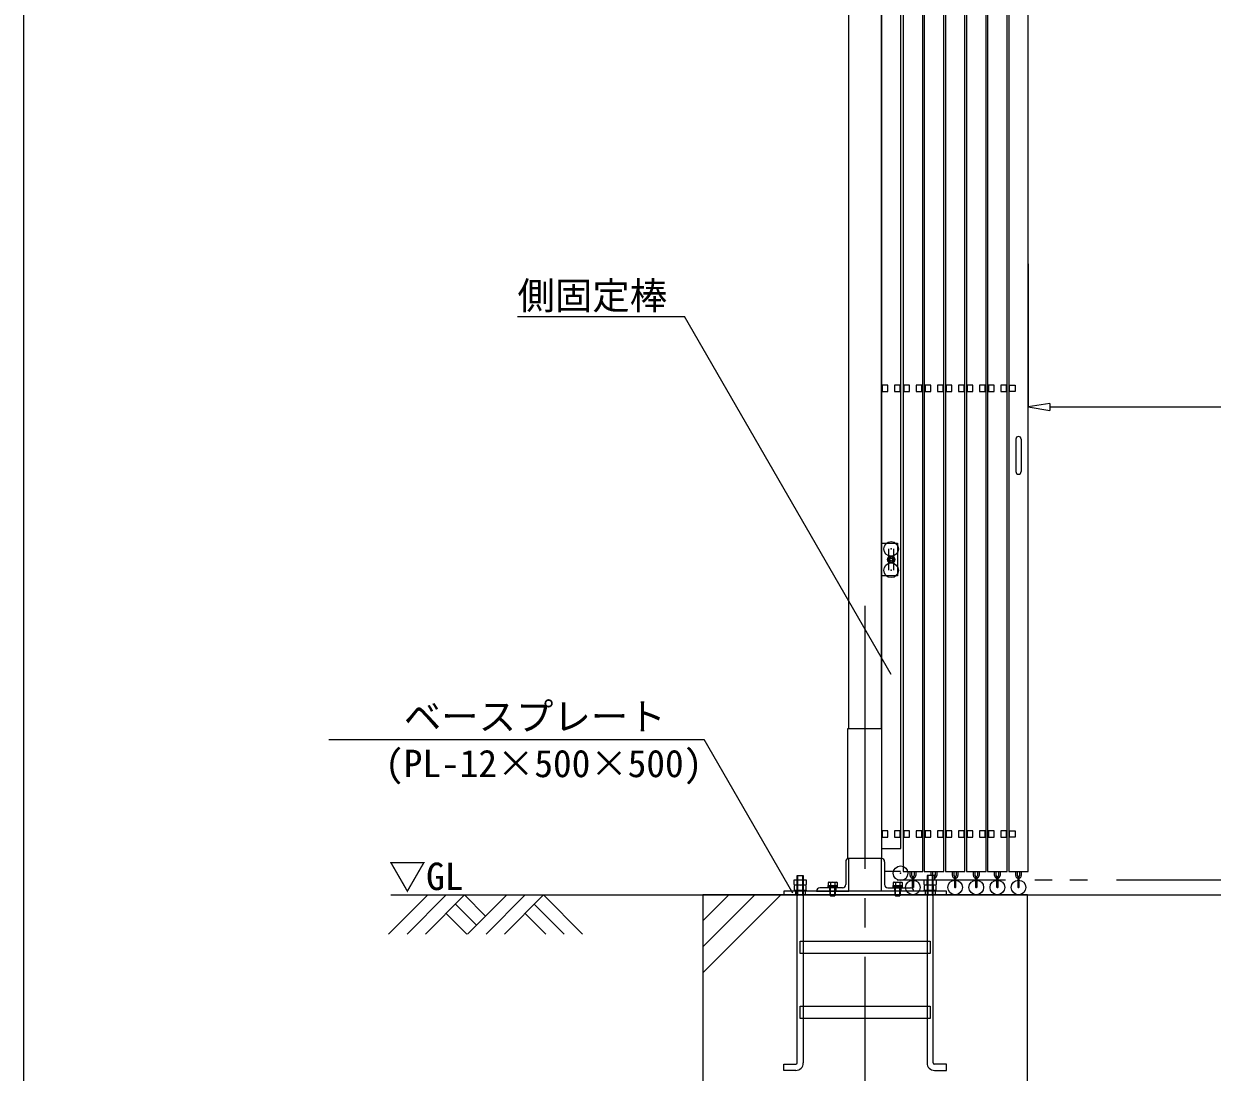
# Model space of a CAD drawing. Units: millimetres, scale not verified. Extents: x -12090 to 12090, y -18325 to 18325.
# Drawn here: x -12090 to -8432, y -15090 to -11864 of the extents above; entities that cross this region are included whole.
import ezdxf
from ezdxf.enums import TextEntityAlignment as Align

# ---------------------------------------------------------------- set-up
doc = ezdxf.new("R2010")
doc.units = ezdxf.units.MM
doc.header["$LTSCALE"] = 90
doc.header["$PDMODE"] = 32
doc.header["$PDSIZE"] = 45
for name, pattern in [('CHAIN2', [12, 9, -1, 1, -1]), ('DASHED1', [1.8, 1.2, -0.6]), ('DOUBLE_CHAIN2', [12.8, 9, -1, 0.6, -0.6, 0.6, -1])]:
    doc.linetypes.add(name, pattern=pattern)
for name, color, linetype, lineweight in [('0-4_ﾊﾝﾄﾞﾙ', 134, 'Continuous', 18), ('0-5_ﾍﾞｰｽﾗｲﾝ', 134, 'Continuous', 18), ('0-6_ﾎﾞﾙﾄ類', 134, 'Continuous', 18), ('0-8_ﾜｲﾔｰﾛｰﾌﾟ', 134, 'DOUBLE_CHAIN2', 18), ('0-9_基礎工事用PCA大', 134, 'Continuous', 18), ('0-A_図面枠', 134, 'Continuous', 18), ('0-B_寸法', 134, 'Continuous', 18), ('0-C_側固定棒', 134, 'Continuous', 18), ('1-0_中央走行棒', 134, 'Continuous', 18), ('1-2_中央走行棒左', 134, 'Continuous', 18), ('1-6_通芯', 134, 'CHAIN2', 18), ('1-A_標準柱', 134, 'Continuous', 18), ('1-B_文字', 134, 'Continuous', 18)]:
    doc.layers.add(name, color=color, linetype=linetype, lineweight=lineweight)
doc.styles.add('ＭＳ ゴシック', font='')
doc.styles.get('ＭＳ ゴシック').set_extended_font_data('MS Gothic')

msp = doc.modelspace()

# ---------------------------------------------------------------- linework, layer by layer
at = {"layer": '0-4_ﾊﾝﾄﾞﾙ'}
for p, q in [((-9036.19, -13142.44), (-9036.19, -13242.44)), ((-9020.2, -13142.44), (-9020.2, -13242.44))]:
    msp.add_line(p, q, dxfattribs=at)
for centre, start, end in [((-9028.2, -13142.44), 0, 180), ((-9028.2, -13242.44), 180, 0)]:
    msp.add_arc(centre, 8, start, end, dxfattribs=at)
at = {"layer": '0-5_ﾍﾞｰｽﾗｲﾝ'}
msp.add_line((-10960.19, -14545), (1899.81, -14545), dxfattribs=at)
at = {"layer": '0-6_ﾎﾞﾙﾄ類'}
for p, q in [((-9709.72, -14512.97), (-9709.72, -14498.4)), ((-9709.72, -14515.83), (-9709.72, -14530.4)), ((-9690.67, -14512.97), (-9690.67, -14498.4)), ((-9690.67, -14515.83), (-9690.67, -14530.4)), ((-9612.03, -14506), (-9613.86, -14507.06)), ((-9613.86, -14507.06), (-9613.86, -14515.8)), ((-9613.86, -14515.8), (-9586.53, -14515.8)), ((-9612.03, -14506), (-9588.36, -14506)), ((-9611.44, -14516), (-9588.95, -14516)), ((-9608.19, -14545), (-9608.19, -14523)), ((-9607.02, -14507.06), (-9607.02, -14515.8)), ((-9606.97, -14547.8), (-9606.97, -14523)), ((-9601.39, -14519), (-9600.32, -14523)), ((-9600.07, -14519), (-9599, -14523)), ((-9593.36, -14507.06), (-9593.36, -14515.8)), ((-9592.19, -14545), (-9592.19, -14523)), ((-9588.36, -14506), (-9586.53, -14507.06)), ((-9586.53, -14507.06), (-9586.53, -14515.8)), ((-9412.03, -14506), (-9413.86, -14507.06)), ((-9413.86, -14507.06), (-9413.86, -14515.8)), ((-9413.86, -14515.8), (-9386.52, -14515.8)), ((-9412.03, -14506), (-9388.36, -14506)), ((-9411.43, -14516), (-9388.94, -14516)), ((-9408.19, -14545), (-9408.19, -14523)), ((-9407.02, -14507.06), (-9407.02, -14515.8)), ((-9406.96, -14547.8), (-9406.96, -14523)), ((-9401.39, -14519), (-9400.32, -14523)), ((-9400.07, -14519), (-9399, -14523)), ((-9393.36, -14507.06), (-9393.36, -14515.8)), ((-9392.19, -14545), (-9392.19, -14523)), ((-9388.36, -14506), (-9386.52, -14507.06)), ((-9386.52, -14507.06), (-9386.52, -14515.8)), ((-9309.72, -14512.97), (-9309.72, -14498.4)), ((-9309.72, -14515.83), (-9309.72, -14530.4)), ((-9290.66, -14512.97), (-9290.66, -14498.4)), ((-9290.66, -14515.83), (-9290.66, -14530.4)), ((-9608.19, -14545), (-9606.97, -14547.8)), ((-9408.19, -14545), (-9406.96, -14547.8))]:
    msp.add_line(p, q, dxfattribs=at)
for points in [[(-9718.67, -14512.97), (-9718.67, -14498.4), (-9681.71, -14498.4), (-9681.71, -14512.97), (-9684.19, -14514.4), (-9716.19, -14514.4)], [(-9718.67, -14515.83), (-9718.67, -14530.4), (-9681.71, -14530.4), (-9681.71, -14515.83), (-9684.19, -14514.4), (-9716.19, -14514.4)], [(-9586.2, -14516), (-9586.2, -14519), (-9614.2, -14519), (-9614.2, -14516)], [(-9614.2, -14519), (-9586.2, -14519), (-9586.2, -14523), (-9614.2, -14523)], [(-9386.19, -14516), (-9386.19, -14519), (-9414.19, -14519), (-9414.19, -14516)], [(-9414.19, -14519), (-9386.19, -14519), (-9386.19, -14523), (-9414.19, -14523)], [(-9318.67, -14512.97), (-9318.67, -14498.4), (-9281.72, -14498.4), (-9281.72, -14512.97), (-9284.19, -14514.4), (-9316.2, -14514.4)], [(-9318.67, -14515.83), (-9318.67, -14530.4), (-9281.72, -14530.4), (-9281.72, -14515.83), (-9284.19, -14514.4), (-9316.2, -14514.4)], [(-9718.19, -14530.4), (-9682.19, -14530.4), (-9682.19, -14533), (-9718.19, -14533)], [(-9318.19, -14530.4), (-9282.19, -14530.4), (-9282.19, -14533), (-9318.19, -14533)]]:
    msp.add_lwpolyline(points, close=True, dxfattribs=at)
for points in [[(-9606.97, -14547.8), (-9593.42, -14547.8), (-9593.42, -14523)], [(-9406.96, -14547.8), (-9393.42, -14547.8), (-9393.42, -14523)], [(-9608.19, -14545), (-9592.19, -14545), (-9593.42, -14547.8)], [(-9408.19, -14545), (-9392.19, -14545), (-9393.42, -14547.8)]]:
    msp.add_lwpolyline(points, dxfattribs=at)
for centre, radius, start, end in [((-9714.19, -14505.22), 8.96, 240.0064, 300.0064), ((-9714.19, -14523.58), 8.96, 60.0064, 120.0064), ((-9700.19, -14546.85), 32.45, 72.93497, 107.07105), ((-9700.19, -14481.95), 32.45, 252.93497, 287.07105), ((-9686.2, -14505.23), 8.95, 239.98131, 300.0315), ((-9686.2, -14523.57), 8.95, 59.98131, 120.0315), ((-9610.44, -14512.05), 6.05, 55.616, 124.384), ((-9611.44, -14515.8), 0.198, 180, 270), ((-9600.19, -14528.61), 22.62, 72.412, 107.588), ((-9589.94, -14512.05), 6.05, 55.616, 124.384), ((-9588.95, -14515.8), 0.198, 270, 0), ((-9410.44, -14512.05), 6.05, 55.616, 124.384), ((-9411.43, -14515.8), 0.198, 180, 270), ((-9400.19, -14528.61), 22.62, 72.412, 107.588), ((-9389.94, -14512.05), 6.05, 55.616, 124.384), ((-9388.94, -14515.8), 0.198, 270, 0), ((-9314.19, -14505.22), 8.96, 240.0064, 300.0064), ((-9314.19, -14523.58), 8.96, 60.0064, 120.0064), ((-9300.19, -14546.85), 32.45, 72.93497, 107.07105), ((-9300.19, -14481.95), 32.45, 252.93497, 287.07105), ((-9286.19, -14505.23), 8.95, 239.98131, 300.0315), ((-9286.19, -14523.57), 8.95, 59.98131, 120.0315)]:
    msp.add_arc(centre, radius, start, end, dxfattribs=at)
at = {"layer": '0-8_ﾜｲﾔｰﾛｰﾌﾟ'}
msp.add_line((1299.81, -14500), (-9401.8, -14500), dxfattribs=at)
at = {"layer": '0-9_基礎工事用PCA大'}
for p, q in [((-10000.2, -14785), (-9760.19, -14545)), ((-10000.2, -14705), (-9840.19, -14545)), ((-10000.2, -14625), (-9920.2, -14545)), ((-9690.67, -14725), (-9690.67, -14887)), ((-9309.72, -14725), (-9309.72, -14887)), ((-9690.67, -14925), (-9690.67, -15062)), ((-9309.72, -14925), (-9309.72, -15062))]:
    msp.add_line(p, q, dxfattribs=at)
at = {"layer": '0-9_基礎工事用PCA大', "linetype": 'DASHED1'}
for p, q in [((-9714.89, -14533), (-9714.89, -14545)), ((-9685.2, -14533), (-9685.2, -14545)), ((-9608.19, -14533), (-9608.19, -14545)), ((-9592.19, -14533), (-9592.19, -14545)), ((-9408.19, -14533), (-9408.19, -14545)), ((-9392.19, -14533), (-9392.19, -14545)), ((-9315.19, -14533), (-9315.19, -14545)), ((-9285.19, -14533), (-9285.19, -14545)), ((-9690.67, -14687), (-9690.67, -14725)), ((-9309.72, -14687), (-9309.72, -14725)), ((-9690.67, -14887), (-9690.67, -14925)), ((-9309.72, -14887), (-9309.72, -14925))]:
    msp.add_line(p, q, dxfattribs=at)
at = {"layer": '0-9_基礎工事用PCA大'}
for points in [[(-9709.72, -15061.95), (-9709.72, -14485), (-9690.67, -14485), (-9690.67, -14687)], [(-9709.72, -14547.5), (-9707.22, -14545), (-9707.22, -14485), (-9693.17, -14485), (-9693.17, -14545), (-9690.67, -14547.5)], [(-9290.66, -15061.95), (-9290.66, -14485), (-9309.72, -14485), (-9309.72, -14687)], [(-9290.66, -14547.5), (-9293.17, -14545), (-9293.17, -14485), (-9307.22, -14485), (-9307.22, -14545), (-9309.72, -14547.5)], [(-9713.66, -15085), (-9750.67, -15085), (-9750.67, -15065.95), (-9713.72, -15065.95)], [(-9286.72, -15085), (-9249.71, -15085), (-9249.71, -15065.95), (-9286.67, -15065.95)]]:
    msp.add_lwpolyline(points, dxfattribs=at)
for points in [[(-10000.2, -15545), (-9000.19, -15545), (-9000.19, -14545), (-10000.2, -14545)], [(-9750.19, -14545), (-9250.19, -14545), (-9250.19, -14533), (-9750.19, -14533)], [(-9700.19, -14687), (-9300.19, -14687), (-9300.19, -14725), (-9700.19, -14725)], [(-9700.19, -14887), (-9300.19, -14887), (-9300.19, -14925), (-9700.19, -14925)]]:
    msp.add_lwpolyline(points, close=True, dxfattribs=at)
for centre, radius, start, end in [((-9713.72, -15061.95), 4, 270, 360), ((-9713.66, -15062), 23, 270, 360), ((-9286.72, -15062), 23, 180, 270), ((-9286.67, -15061.95), 4, 180, 270)]:
    msp.add_arc(centre, radius, start, end, dxfattribs=at)
at = {"layer": '0-A_図面枠'}
msp.add_lwpolyline([(-12090.19, -1675), (12059.81, -1675), (12059.81, -18325), (-12090.19, -18325)], close=True, dxfattribs=at)
at = {"layer": '0-B_寸法'}
for p, q in [((-8998.19, -12602.8), (-8998.19, -13044.4)), ((-8932.19, -13032.4), (-8998.19, -13043.4)), ((-8998.19, -13043.4), (-8932.19, -13054.4)), ((-8932.19, -13032.4), (-8932.19, -13054.4)), ((-8932.19, -13043.4), (815.81, -13043.4))]:
    msp.add_line(p, q, dxfattribs=at)
at = {"layer": '0-C_側固定棒'}
for points in [[(-9390.19, -14347.44), (-9390.19, -10732.44), (-9450.19, -10732.44), (-9450.19, -14402.44), (-9390.19, -14402.44)], [(-9447.84, -12995.94), (-9430.54, -12995.94), (-9430.54, -12975.94), (-9447.84, -12975.94)], [(-9409.84, -12995.94), (-9392.54, -12995.94), (-9392.54, -12975.94), (-9409.84, -12975.94)], [(-9425.1, -13503.94), (-9430.01, -13512.44), (-9425.1, -13520.94), (-9415.29, -13520.94), (-9410.38, -13512.44), (-9415.29, -13503.94)], [(-9447.84, -14367.44), (-9430.54, -14367.44), (-9430.54, -14347.44), (-9447.84, -14347.44)], [(-9409.84, -14367.44), (-9392.54, -14367.44), (-9392.54, -14347.44), (-9409.84, -14347.44)]]:
    msp.add_lwpolyline(points, close=True, dxfattribs=at)
for radius in [11, 8.5, 4.76, 4.22]:
    msp.add_circle((-9420.19, -13512.44), radius, dxfattribs=at)
for start, end in [(132.757, 167.243), (192.757, 227.243), (72.757, 107.243), (252.757, 287.243), (12.757, 47.243), (312.757, 347.243)]:
    msp.add_arc((-9420.19, -13512.44), 8.9, start, end, dxfattribs=at)
at = {"layer": '1-0_中央走行棒'}
for p, q in [((-9361.75, -14485.54), (-9361.75, -14472.44)), ((-9356.74, -14485.54), (-9356.74, -14472.44)), ((-9355.69, -14486.94), (-9355.69, -14521.94)), ((-9350.69, -14521.94), (-9350.69, -14486.94)), ((-9349.74, -14472.44), (-9349.74, -14485.54)), ((-9344.75, -14472.44), (-9344.75, -14485.54)), ((-9296.75, -14485), (-9296.75, -14472.44)), ((-9291.74, -14485), (-9291.74, -14472.44)), ((-9285.7, -14498.4), (-9285.7, -14486.94)), ((-9284.74, -14472.44), (-9284.74, -14485.54)), ((-9279.75, -14472.44), (-9279.75, -14485.54)), ((-9231.74, -14485.54), (-9231.74, -14472.44)), ((-9226.75, -14485.54), (-9226.75, -14472.44)), ((-9225.69, -14486.94), (-9225.69, -14521.94)), ((-9220.69, -14521.94), (-9220.69, -14486.94)), ((-9219.74, -14472.44), (-9219.74, -14485.54)), ((-9214.74, -14472.44), (-9214.74, -14485.54)), ((-9166.74, -14485.54), (-9166.74, -14472.44)), ((-9161.75, -14485.54), (-9161.75, -14472.44)), ((-9160.69, -14486.94), (-9160.69, -14521.94)), ((-9155.69, -14521.94), (-9155.69, -14486.94)), ((-9154.75, -14472.44), (-9154.75, -14485.54)), ((-9149.74, -14472.44), (-9149.74, -14485.54)), ((-9101.74, -14485.54), (-9101.74, -14472.44)), ((-9096.74, -14485.54), (-9096.74, -14472.44)), ((-9095.7, -14486.94), (-9095.7, -14521.94)), ((-9090.69, -14521.94), (-9090.69, -14486.94)), ((-9089.75, -14472.44), (-9089.75, -14485.54)), ((-9084.74, -14472.44), (-9084.74, -14485.54))]:
    msp.add_line(p, q, dxfattribs=at)
for points in [[(-9318.19, -10301), (-9318.19, -14472.44), (-9258.19, -14472.44), (-9258.19, -10252.44), (-9263.2, -10252.44)], [(-9248.19, -10252.44), (-9253.2, -10252.44), (-9253.2, -14472.44), (-9193.19, -14472.44), (-9193.19, -10252.44), (-9198.19, -10252.44)], [(-9183.19, -10252.44), (-9188.19, -10252.44), (-9188.19, -14472.44), (-9128.2, -14472.44), (-9128.2, -10252.44), (-9133.19, -10252.44)], [(-9118.2, -10252.44), (-9123.19, -10252.44), (-9123.19, -14472.44), (-9063.19, -14472.44), (-9063.19, -10252.44), (-9068.19, -10252.44)], [(-9383.19, -10558.77), (-9383.19, -14472.44), (-9323.19, -14472.44), (-9323.19, -10306)]]:
    msp.add_lwpolyline(points, dxfattribs=at)
for points in [[(-9380.84, -12995.94), (-9363.55, -12995.94), (-9363.55, -12975.94), (-9380.84, -12975.94)], [(-9342.85, -12995.94), (-9325.54, -12995.94), (-9325.54, -12975.94), (-9342.85, -12975.94)], [(-9315.85, -12995.94), (-9298.54, -12995.94), (-9298.54, -12975.94), (-9315.85, -12975.94)], [(-9277.84, -12995.94), (-9260.54, -12995.94), (-9260.54, -12975.94), (-9277.84, -12975.94)], [(-9250.84, -12995.94), (-9233.54, -12995.94), (-9233.54, -12975.94), (-9250.84, -12975.94)], [(-9212.84, -12995.94), (-9195.54, -12995.94), (-9195.54, -12975.94), (-9212.84, -12975.94)], [(-9185.84, -12995.94), (-9168.54, -12995.94), (-9168.54, -12975.94), (-9185.84, -12975.94)], [(-9147.84, -12995.94), (-9130.55, -12995.94), (-9130.55, -12975.94), (-9147.84, -12975.94)], [(-9120.84, -12995.94), (-9103.55, -12995.94), (-9103.55, -12975.94), (-9120.84, -12975.94)], [(-9082.85, -12995.94), (-9065.55, -12995.94), (-9065.55, -12975.94), (-9082.85, -12975.94)], [(-9380.84, -14367.44), (-9363.55, -14367.44), (-9363.55, -14347.44), (-9380.84, -14347.44)], [(-9342.85, -14367.44), (-9325.54, -14367.44), (-9325.54, -14347.44), (-9342.85, -14347.44)], [(-9315.85, -14367.44), (-9298.54, -14367.44), (-9298.54, -14347.44), (-9315.85, -14347.44)], [(-9277.84, -14367.44), (-9260.54, -14367.44), (-9260.54, -14347.44), (-9277.84, -14347.44)], [(-9250.84, -14367.44), (-9233.54, -14367.44), (-9233.54, -14347.44), (-9250.84, -14347.44)], [(-9212.84, -14367.44), (-9195.54, -14367.44), (-9195.54, -14347.44), (-9212.84, -14347.44)], [(-9185.84, -14367.44), (-9168.54, -14367.44), (-9168.54, -14347.44), (-9185.84, -14347.44)], [(-9147.84, -14367.44), (-9130.55, -14367.44), (-9130.55, -14347.44), (-9147.84, -14347.44)], [(-9120.84, -14367.44), (-9103.55, -14367.44), (-9103.55, -14347.44), (-9120.84, -14347.44)], [(-9082.85, -14367.44), (-9065.55, -14367.44), (-9065.55, -14347.44), (-9082.85, -14347.44)]]:
    msp.add_lwpolyline(points, close=True, dxfattribs=at)
for centre, radius, start, end in [((-9353.24, -14485.54), 8.5, 180, 253.25351), ((-9353.24, -14485.54), 3.5, 180, 225.59204), ((-9353.24, -14485.54), 8.5, 287.46347, 360), ((-9353.24, -14485.54), 3.5, 316.78662, 360), ((-9288.19, -14486.94), 2.5, 0, 171.89039), ((-9288.24, -14485.54), 8.5, 287.46347, 360), ((-9288.24, -14485.54), 3.5, 316.78662, 360), ((-9223.25, -14485.54), 8.5, 180, 253.25351), ((-9223.25, -14485.54), 3.5, 180, 225.59204), ((-9223.25, -14485.54), 8.5, 287.46347, 360), ((-9223.25, -14485.54), 3.5, 316.78662, 360), ((-9158.25, -14485.54), 8.5, 180, 253.25351), ((-9158.25, -14485.54), 3.5, 180, 225.59204), ((-9158.25, -14485.54), 8.5, 287.46347, 360), ((-9158.25, -14485.54), 3.5, 316.78662, 360), ((-9093.24, -14485.54), 8.5, 180, 253.25351), ((-9093.24, -14485.54), 3.5, 180, 225.59204), ((-9093.24, -14485.54), 8.5, 287.46347, 360), ((-9093.24, -14485.54), 3.5, 316.78662, 360)]:
    msp.add_arc(centre, radius, start, end, dxfattribs=at)
for p in [(-9353.2, -14521.94), (-9223.19, -14521.94), (-9158.19, -14521.94), (-9093.19, -14521.94)]:
    msp.add_point(p, dxfattribs=at)
at = {"layer": '1-2_中央走行棒左'}
for p, q in [((-9036.75, -14485.54), (-9036.75, -14472.44)), ((-9031.74, -14485.54), (-9031.74, -14472.44)), ((-9030.69, -14486.94), (-9030.69, -14521.94)), ((-9025.69, -14521.94), (-9025.69, -14486.94)), ((-9024.74, -14472.44), (-9024.74, -14485.54)), ((-9019.75, -14472.44), (-9019.75, -14485.54))]:
    msp.add_line(p, q, dxfattribs=at)
msp.add_lwpolyline([(-9053.19, -10252.44), (-9058.19, -10252.44), (-9058.19, -14472.44), (-8998.19, -14472.44), (-8998.19, -10252.44), (-9003.19, -10252.44)], dxfattribs=at)
for points in [[(-9038.55, -12995.94), (-9055.85, -12995.94), (-9055.85, -12975.94), (-9038.55, -12975.94)], [(-9038.55, -14367.44), (-9055.85, -14367.44), (-9055.85, -14347.44), (-9038.55, -14347.44)]]:
    msp.add_lwpolyline(points, close=True, dxfattribs=at)
for radius, start, end in [(8.5, 180, 253.25351), (3.5, 180, 225.59204), (8.5, 287.46347, 360), (3.5, 316.78662, 360)]:
    msp.add_arc((-9028.24, -14485.54), radius, start, end, dxfattribs=at)
msp.add_point((-9028.2, -14521.94), dxfattribs=at)
at = {"layer": '1-6_通芯'}
msp.add_line((-9500.19, -15545), (-9500.19, -13633), dxfattribs=at)
at = {"layer": '1-A_標準柱'}
for p, q in [((-9550.2, -14033), (-9550.2, -10583)), ((-9450.19, -14033), (-9450.19, -10583)), ((-9427.69, -13504.39), (-9427.69, -13480)), ((-9412.69, -13480), (-9412.69, -13504.39)), ((-9427.69, -13546), (-9427.69, -13520.48)), ((-9412.69, -13520.48), (-9412.69, -13546)), ((-9560.2, -14443), (-9560.2, -14513)), ((-9440.19, -14443), (-9440.19, -14513)), ((-9570.19, -14523), (-9640.2, -14523)), ((-9430.19, -14523), (-9360.19, -14523)), ((-9450.19, -14533), (-9550.2, -14533))]:
    msp.add_line(p, q, dxfattribs=at)
at = {"layer": '1-A_標準柱', "linetype": 'DASHED1'}
for p, q in [((-9610.19, -14523), (-9610.19, -14533)), ((-9590.19, -14523), (-9590.19, -14533)), ((-9410.19, -14523), (-9410.19, -14533)), ((-9390.19, -14523), (-9390.19, -14533))]:
    msp.add_line(p, q, dxfattribs=at)
at = {"layer": '1-A_標準柱'}
for points in [[(-9450.19, -13463), (-9400.19, -13463), (-9400.19, -13563), (-9450.19, -13563)], [(-9553.39, -14033), (-9450.19, -14033), (-9450.19, -14433), (-9553.39, -14433)]]:
    msp.add_lwpolyline(points, close=True, dxfattribs=at)
for points in [[(-9650.2, -14533), (-9550.2, -14533), (-9550.2, -14433)], [(-9350.19, -14533), (-9450.19, -14533), (-9450.19, -14433)], [(-9391.19, -14473), (-9440.19, -14473), (-9440.19, -14483)]]:
    msp.add_lwpolyline(points, dxfattribs=at)
for centre, start, end in [((-9550.2, -14443), 90, 180), ((-9450.19, -14443), 0, 90), ((-9640.2, -14533), 90, 180), ((-9570.19, -14513), 270, 360), ((-9430.19, -14513), 180, 270), ((-9360.19, -14533), 0, 90)]:
    msp.add_arc(centre, 10, start, end, dxfattribs=at)
for p in [(-9420.19, -13480), (-9420.19, -13546), (-9391.19, -14478)]:
    msp.add_point(p, dxfattribs=at)
at = {"layer": '1-B_文字'}
for p, q in [((-10570.36, -12765.44), (-10056.43, -12765.44)), ((-11150.95, -14066.2), (-9996.95, -14066.2)), ((-10846.73, -14545), (-10967, -14665.27)), ((-10790.03, -14545), (-10910.3, -14665.27)), ((-10733.33, -14545), (-10853.6, -14665.27)), ((-10733.33, -14545), (-10668.53, -14609.8)), ((-10603.73, -14545), (-10724, -14665.27)), ((-10547.03, -14545), (-10667.3, -14665.27)), ((-10490.33, -14545), (-10610.6, -14665.27)), ((-10490.33, -14545), (-10370.05, -14665.27)), ((-10761.68, -14573.35), (-10696.88, -14638.15)), ((-10518.68, -14573.35), (-10426.75, -14665.27)), ((-10790.03, -14601.7), (-10726.45, -14665.27)), ((-10547.03, -14601.7), (-10483.45, -14665.27))]:
    msp.add_line(p, q, dxfattribs=at)
for points in [[(-9419.83, -13867.03), (-10055.83, -12765.44), (-10056.27, -12765.44)], [(-9722.72, -14539), (-9995.69, -14066.2), (-9996.12, -14066.2)]]:
    msp.add_lwpolyline(points, dxfattribs=at)

# ---------------------------------------------------------------- texts
at = {"layer": '1-B_文字', "style": 'ＭＳ ゴシック'}
for s, p in [('側固定棒', (-10570.36, -12768.31)), ('\u3000\u3000ベースプレート\u3000\u3000\u3000', (-11150.95, -14063.45)), ('(PL-12×500×500)', (-10978.14, -14207.89)), ('▽GL', (-10967, -14555.32))]:
    msp.add_text(s, height=84.46, dxfattribs=at).set_placement(p, align=Align.BOTTOM_LEFT)

doc.saveas('drawing.dxf')
